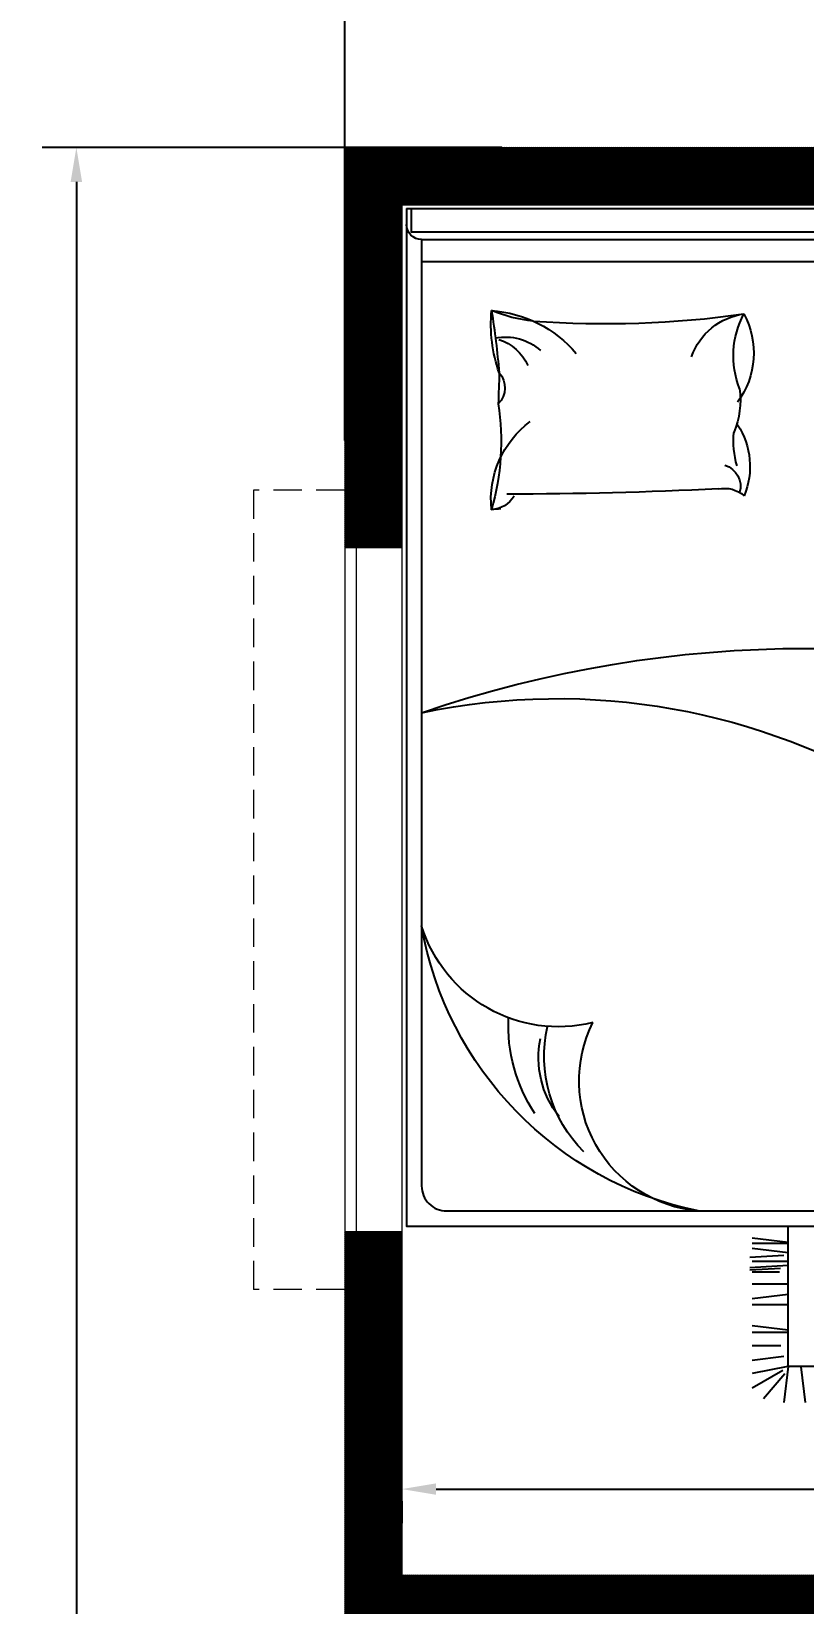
# Model space of a CAD drawing. Header units: feet. Extents: x 36275 to 37218, y -947 to -334.
# Drawn here: x 36489.9 to 36557.5, y -551.4 to -413.8 of the extents above; entities that cross this region are included whole.
import ezdxf

# ---------------------------------------------------------------- set-up
doc = ezdxf.new("R2010")
doc.units = ezdxf.units.FT
doc.header["$MEASUREMENT"] = 0
doc.header["$PDMODE"] = 35
doc.linetypes.add('HIDDEN', pattern=[0.375, 0.25, -0.125])
for name, color, linetype in [('dwgmodels.com', 250, 'Continuous'), ('FURN', 171, 'Continuous'), ('hatch', 252, 'Continuous')]:
    doc.layers.add(name, color=color, linetype=linetype)
for name, color, linetype, lineweight in [('SLAB LINE', 50, 'Continuous', 30), ('wall', 7, 'Continuous', 40), ('Wall_SYN', 7, 'Continuous', 35), ('window', 116, 'Continuous', 20)]:
    doc.layers.add(name, color=color, linetype=linetype, lineweight=lineweight)
doc.styles.add('plan', font='trebuc.ttf')
doc.dimstyles.new('WORKING', dxfattribs={"dimtxt": 6, "dimasz": 3, "dimexe": 3, "dimexo": 4, "dimgap": 1, "dimtad": 0, "dimdec": 3, "dimzin": 3, "dimdsep": 46, "dimlunit": 4, "dimtxsty": 'plan', "dimcen": 0.09, "dimclrd": 256, "dimclre": 256, "dimclrt": 7, "dimadec": 0, "dimazin": 0, "dimtfac": 1, "dimtdec": 3, "dimtmove": 1, "dimatfit": 3, "dimfxl": 12, "dimtolj": 1, "dimtzin": 0, "dimlwd": -1, "dimlwe": -1, "dimarcsym": 0})

# ---------------------------------------------------------------- blocks, each defined once
blk = doc.blocks.new('*D8')
at = {"layer": 'Defpoints', "color": 0, "lineweight": 0, "transparency": 16777216}
for p in [(36925.31314333927, -400.2845081454798), (36517.31314333927, -453.5753248443623), (36925.31314333927, -453.5753248443623)]:
    blk.add_point(p, dxfattribs=at)
at = {"layer": 'hatch', "transparency": 16777216}
for p, q in [((36517.31314333927, -449.5753248443623), (36517.31314333927, -397.2845081454798)), ((36925.31314333927, -449.5753248443623), (36925.31314333927, -397.2845081454798)), ((36520.31314333927, -400.2845081454798), (36710.66061808675, -400.2845081454798)), ((36922.31314333927, -400.2845081454798), (36731.96566859179, -400.2845081454798))]:
    blk.add_line(p, q, dxfattribs=at)
at = {"layer": 'hatch', "lineweight": 0, "transparency": 16777216}
for points in [[(36520.31314333927, -399.7845081454798), (36520.31314333927, -400.7845081454798), (36517.31314333927, -400.2845081454798)], [(36922.31314333927, -399.7845081454798), (36922.31314333927, -400.7845081454798), (36925.31314333927, -400.2845081454798)]]:
    blk.add_solid(points, dxfattribs=at)
at = {"layer": 'hatch', "color": 7, "lineweight": 0, "transparency": 16777216, "insert": (36721.31314333927, -400.2845081454798), "char_height": 6, "attachment_point": 5, "style": 'plan'}
blk.add_mtext('\\A1;34\'-0"', dxfattribs=at)
blk = doc.blocks.new('*D9')
at = {"layer": 'Defpoints', "color": 0, "lineweight": 0, "transparency": 16777216}
for p in [(36535.06845964176, -423.9395204819275), (36493.79485159284, -883.9395204819278), (36669.06845964176, -883.9395204819277)]:
    blk.add_point(p, dxfattribs=at)
at = {"layer": 'hatch', "transparency": 16777216}
for p, q in [((36531.06845964176, -423.9395204819275), (36490.79485159284, -423.9395204819275)), ((36493.79485159284, -426.9395204819275), (36493.79485159284, -643.2869952294024)), ((36493.79485159284, -880.9395204819278), (36493.79485159284, -664.5920457344529)), ((36665.06845964176, -883.9395204819277), (36490.79485159284, -883.9395204819278))]:
    blk.add_line(p, q, dxfattribs=at)
at = {"layer": 'hatch', "lineweight": 0, "transparency": 16777216}
for points in [[(36493.29485159284, -426.9395204819275), (36494.29485159284, -426.9395204819275), (36493.79485159284, -423.9395204819275)], [(36493.29485159284, -880.9395204819278), (36494.29485159284, -880.9395204819278), (36493.79485159284, -883.9395204819278)]]:
    blk.add_solid(points, dxfattribs=at)
at = {"layer": 'hatch', "color": 7, "lineweight": 0, "transparency": 16777216, "insert": (36493.79485159284, -653.9395204819378), "char_height": 6, "attachment_point": 5, "rotation": 90, "style": 'plan'}
blk.add_mtext('\\A1;38\'-4"', dxfattribs=at)
blk = doc.blocks.new('A$C625a09c8')
at = {"layer": 'dwgmodels.com', "color": 183}
for p, q in [((10.13339788773737, 3.271606761226622), (10.67404538973642, 3.335354079227272)), ((10.13339788773737, 3.25579569928351), (10.67404538973642, 3.25579569928351)), ((10.13339788773737, 3.116565067924796), (10.67404538973642, 3.180312385816194)), ((10.19656500877318, 3.076888863908266), (10.70584495132425, 3.048532328997112)), ((10.13339788773737, 2.9891116124777), (10.67404538973642, 2.9891116124777)), ((10.13339788773737, 2.925364294586359), (10.70584495132425, 2.893490635586033)), ((10.25070751888416, 2.882673453977873), (10.70584495132425, 2.857331555658618)), ((10.13339788773737, 2.647762960834143), (10.67311118620273, 2.647762960834143)), ((10.26210892094241, 2.825457896658293), (10.67404538973642, 2.825457896658293)), ((10.13339788773737, 2.494575649514275), (10.67404538973642, 2.430344247533071)), ((10.13339788773737, 2.336459599811462), (10.67311118620273, 2.336459599811462)), ((10.13339788773737, 1.959672591618016), (10.67404538973642, 2.023419909509414)), ((10.13339788773737, 1.92214321368931), (10.67311118620273, 1.92214321368931)), ((10.24254208377533, 1.723273926639536), (10.67311118620273, 1.723273926639536)), ((10.13339788773737, 1.416177944085803), (10.19714520508205, 0.8755304417571779)), ((10.13781913531784, 1.416177944085803), (10.67311118620273, 1.308957540626693)), ((10.20017711533728, 1.562152936925941), (10.67404538973642, 1.505855213338464)), ((9.942155933080357, 1.41175669606821), (9.878449796178757, 0.8755304417571779)), ((10.18357975945401, 1.303870307056854), (10.50483090873604, 0.9299210401394475)), ((10.21151473508871, 1.354102103966454), (10.67404538973642, 1.091538827325564))]:
    blk.add_line(p, q, dxfattribs=at)
blk.add_lwpolyline([(3.838281302963878, 9.988726272672466), (1.591671726040659, 9.988726272672466), (1.591671726040659, 1.416177944085803), (10.13339788773737, 1.416177944085803), (10.13339788773737, 3.51925570144374)], dxfattribs=at)
at = {"layer": 'dwgmodels.com'}
for centre, radius, start, end in [((9.846048426068592, -5.638649904882016), 17.81325544848426, 71.05766045513134, 108.9423395448687), ((13.60033189602473, 1.509914365406757), 9.90979801541599, 78.19008945014235, 164.2291889944024), ((13.57632066826409, 8.652770998187293), 2.1486964399416, 256.1365173257791, 342.7640024535654), ((11.93656768977962, 6.522940115081497), 2.391225038728332, 326.5897052039359, 2.775316133789649), ((11.31100412322849, 5.693287715274892), 1.956254917810256, 275.0234789634206, 26.5164631753512), ((11.77124327023557, 6.059930571545237), 2.019909441876073, 314.8951845812641, 12.88442716534872), ((12.46283474332449, 6.042783362216881), 1.413298055701976, 321.4661657854306, 11.64093500027731)]:
    blk.add_arc(centre, radius, start, end, dxfattribs=at)
at = {"layer": 'FURN', "color": 30, "true_color": 0xf8991e}
blk.add_line((15.85381554917694, 18.76396477543062), (3.838281302963878, 18.76396477543062), dxfattribs=at)
at = {"layer": 'FURN'}
for p, q in [((15.62852428186306, 18.29985119891063), (4.063572570274118, 18.29985119891063)), ((4.063572570274118, 17.96683976019921), (15.62852428186306, 17.96683976019921))]:
    blk.add_line(p, q, dxfattribs=at)
at = {"layer": 'FURN', "color": 30, "true_color": 0xf8991e}
blk.add_lwpolyline([(15.85381554917694, 18.76396477543062), (15.85381554917694, 3.51925570144374), (3.838281302963878, 3.51925570144374), (3.838281302963878, 18.76396477543062)], dxfattribs=at)
at = {"layer": 'FURN'}
blk.add_lwpolyline([(3.95947534444349, 18.76396477543062), (3.95947534444349, 18.41194717058158), (15.7787184600711, 18.41194717058158), (15.7787184600711, 18.76396477543062)], dxfattribs=at)
for points in [[(15.62852428186306, 18.29985119891063), (15.62852428186306, 4.120032413732531, -0.4142135623731124), (15.25303883634115, 3.744546968538373), (4.439058015796036, 3.744546968538373, -0.4142135623731097), (4.063572570274118, 4.120032413732531), (4.063572570274118, 18.29985119891063)], [(13.95584674910788, 17.07825232366741, -0.05340411299859054), (10.79691627456123, 17.18558199739226, -0.04065384694648601)]]:
    blk.add_lwpolyline(points, format="xyb", dxfattribs=at)
for centre, radius, start, end in [((15.62852428186306, 18.52514246600526), 0.2252912671033832, 270, 0), ((14.71001281220015, 15.40033562577224), 1.839611615414575, 94.01290386101091, 139.5810978301151), ((13.73469372747059, 19.28106669385022), 2.213887939444435, 275.7330382304104, 292.4821500625846), ((12.2726656413688, 17.0458312249034), 2.316382130091473, 341.3058141415548, 4.695159724196829), ((26.71227434679167, 15.27299475463576), 12.28870751279765, 170.8108198613142, 175.1901538258122), ((11.89358766537771, 16.59935299764351), 1.243524258056251, 151.8731337594828, 216.2611200490873), ((9.627518609435356, 16.55786362028437), 1.32722313878722, 338.3017347144729, 28.22635995649274), ((10.66744791423116, 16.22841169048905), 0.9658866665731952, 19.0224557007069, 82.29683428558458), ((14.36690766573156, 16.06556622942981), 0.7738217574643704, 78.22069032002341, 132.5490891325968), ((14.69061693892581, 16.12306685449761), 0.7149802889081688, 107.8616722251402, 156.1244312971758), ((14.71516906917532, 16.07844862598722), 0.3350607859482206, 137.8286592946411, 225.5264042921725), ((32.19871022104053, 16.64687143432428), 17.73666992954318, 181.1123550095313, 182.609458306144), ((12.11224230236621, 15.90157893532029), 1.262448981140997, 172.4632442471801, 202.9830351376349), ((18.15913596071914, 15.27597139871779), 3.721594732748701, 171.2929088693153, 195.9756967965508), ((13.12968962305604, 14.40142846706937), 1.459288977957638, 354.1100235331351, 53.42890246392998), ((11.84933260509206, 14.90000171043044), 1.143423517034392, 146.9521873041996, 202.5533307199391), ((9.577715201077808, 15.29397206684371), 1.377073556068574, 343.7699555624797, 4.776715332788442), ((11.17568044024665, 14.60369158690764), 0.3278362886191951, 106.7005308541576, 196.6479432014597), ((11.08998296049322, 14.1190237906639), 0.453038156305888, 78.62976968094486, 130.9009409323365), ((14.64534024271416, 88.51495861763283), 74.032968403563, 267.3165716907175, 269.7724086938061), ((14.60716743814919, 14.67858468958656), 0.4276907980343915, 211.4588158733777, 266.5291459923153), ((14.71001281220015, 16.08677986136559), 1.839611615414575, 261.6583423855308, 265.9870961389891), ((10.41700945032426, 8.926645170106553), 5.290462079227955, 281.6165509542513, 350.0893789074364)]:
    blk.add_arc(centre, radius, start, end, dxfattribs=at)
blk = doc.blocks.new('*D16')
at = {"layer": 'Defpoints', "color": 0, "lineweight": 0, "transparency": 16777216}
for p in [(36522.31314333927, -538.4817807853542), (36666.31314333927, -538.4817807853542), (36522.31314333927, -541.4141158914135)]:
    blk.add_point(p, dxfattribs=at)
at = {"layer": 'hatch', "transparency": 16777216}
for p, q in [((36525.31314333927, -541.4141158914135), (36583.84445647059, -541.4141158914135)), ((36663.31314333927, -541.4141158914135), (36604.78183020795, -541.4141158914135)), ((36522.31314333927, -542.4817807853542), (36522.31314333927, -544.4141158914135)), ((36666.31314333927, -542.4817807853542), (36666.31314333927, -544.4141158914135))]:
    blk.add_line(p, q, dxfattribs=at)
at = {"layer": 'hatch', "lineweight": 0, "transparency": 16777216}
for points in [[(36525.31314333927, -540.9141158914135), (36525.31314333927, -541.9141158914135), (36522.31314333927, -541.4141158914135)], [(36663.31314333927, -540.9141158914135), (36663.31314333927, -541.9141158914135), (36666.31314333927, -541.4141158914135)]]:
    blk.add_solid(points, dxfattribs=at)
at = {"layer": 'hatch', "color": 7, "lineweight": 0, "transparency": 16777216, "insert": (36594.31314333927, -541.4141158914135), "char_height": 6, "attachment_point": 5, "style": 'plan'}
blk.add_mtext('\\A1;12\'-0"', dxfattribs=at)

msp = doc.modelspace()

# ---------------------------------------------------------------- hatches: boundary and pattern name
at = {"layer": 'SLAB LINE'}
h = msp.add_hatch(dxfattribs=at)
h.set_pattern_fill('ANSI31', color=8)
h.set_pattern_definition([(45, (0, 0), (-0.08838834764831845, 0.08838834764831845), [])])
h.paths.add_polyline_path([(36564.31314333927, -423.9395204819273), (36517.31314333927, -423.9395204819273), (36517.31314333927, -458.9395204819273), (36522.31314333927, -458.9395204819273), (36522.31314333927, -428.9395204819273), (36564.31314333927, -428.9395204819273)])
h.paths.add_polyline_path([(36691.31314333927, -423.9395204819273), (36624.31314333927, -423.9395204819273), (36624.31314333927, -428.9395204819274), (36666.31314333927, -428.9395204819275), (36666.31314333927, -548.939520481927), (36661.31314333927, -548.9395204819273), (36661.31314333927, -553.9395204819275), (36683.31314333927, -553.9395204819273), (36683.31314333927, -548.9395204819273), (36671.31314333927, -548.939520481927), (36671.31314333927, -428.9395204819275), (36691.31314333927, -428.9395204819275)])
h.paths.add_polyline_path([(36620.17028619641, -548.9395204819273), (36522.31314333927, -548.939520481927), (36522.31314333927, -518.9395204819273), (36517.31314333927, -518.9395204819273), (36517.31314333927, -565.939520481927), (36522.31314333927, -565.939520481927), (36522.31314333927, -553.939520481927), (36620.17028619641, -553.9395204819275)])

# ---------------------------------------------------------------- linework, layer by layer
at = {"layer": 'wall', "lineweight": 0}
for p, q in [((36517.31314333927, -423.9395204819273), (36517.31314333927, -832.9395204819273)), ((36517.31314333927, -423.9395204819273), (36925.31314333927, -423.9395204819273)), ((36522.31314333927, -428.9395204819273), (36522.31314333927, -548.9395204819273)), ((36522.31314333927, -428.9395204819273), (36666.31314333927, -428.9395204819275)), ((36522.31314333927, -548.939520481927), (36620.17028619641, -548.9395204819273))]:
    msp.add_line(p, q, dxfattribs=at)
at = {"layer": 'Wall_SYN'}
for p, q in [((36522.31314333927, -458.9395204819273), (36517.31314333928, -458.9395204819273)), ((36522.31314333927, -518.9395204819273), (36517.31314333928, -518.9395204819273))]:
    msp.add_line(p, q, dxfattribs=at)
at = {"layer": 'window', "linetype": 'HIDDEN', "ltscale": 10}
for p, q in [((36509.31314333928, -453.9395204819273), (36509.31314333927, -523.9395204819346)), ((36517.31314333928, -453.9395204819273), (36509.31314333928, -453.9395204819273)), ((36517.31314333928, -523.9395204819309), (36509.31314333927, -523.9395204819346))]:
    msp.add_line(p, q, dxfattribs=at)
at = {"layer": 'window'}
for p, q in [((36517.31314333928, -458.9395204819273), (36517.31314333927, -518.9395204819273)), ((36518.31314333928, -458.9395204819274), (36518.31314333927, -518.9395204819274))]:
    msp.add_line(p, q, dxfattribs=at)

# ---------------------------------------------------------------- block references
at = {"layer": 'FURN', "lineweight": 0, "xscale": -5.844683936724634, "yscale": 5.844683936724634, "zscale": 5.844683936724634}
msp.add_blockref('A$C625a09c8', (36615.38646038649, -538.9464651304752), dxfattribs=at)

# ---------------------------------------------------------------- dimensions: what is measured, and where the dimension line sits
at = {"layer": 'hatch', "lineweight": 0}
for base, p1, p2, picture, middle in [((36925.31314333927, -400.2845081454798), (36517.31314333927, -453.5753248443623), (36925.31314333927, -453.5753248443623), '*D8', (36721.31314333927, -400.2845081454798)), ((36522.31314333927, -541.4141158914135), (36666.31314333927, -538.4817807853542), (36522.31314333927, -538.4817807853542), '*D16', (36594.31314333927, -541.4141158914135))]:
    dim = msp.add_linear_dim(base=base, p1=p1, p2=p2, dimstyle='WORKING', dxfattribs=at)
    dim.commit()
    dim.dimension.update_dxf_attribs({"geometry": picture, "text_midpoint": middle})
dim = msp.add_linear_dim(base=(36493.79485159284, -883.9395204819278), p1=(36535.06845964174, -423.9395204819273), p2=(36669.06845964174, -883.9395204819273), angle=90, dimstyle='WORKING', dxfattribs=at)
dim.commit()
dim.dimension.update_dxf_attribs({"geometry": '*D9', "text_midpoint": (36493.79485159284, -653.9395204819378)})

doc.saveas('drawing.dxf')
